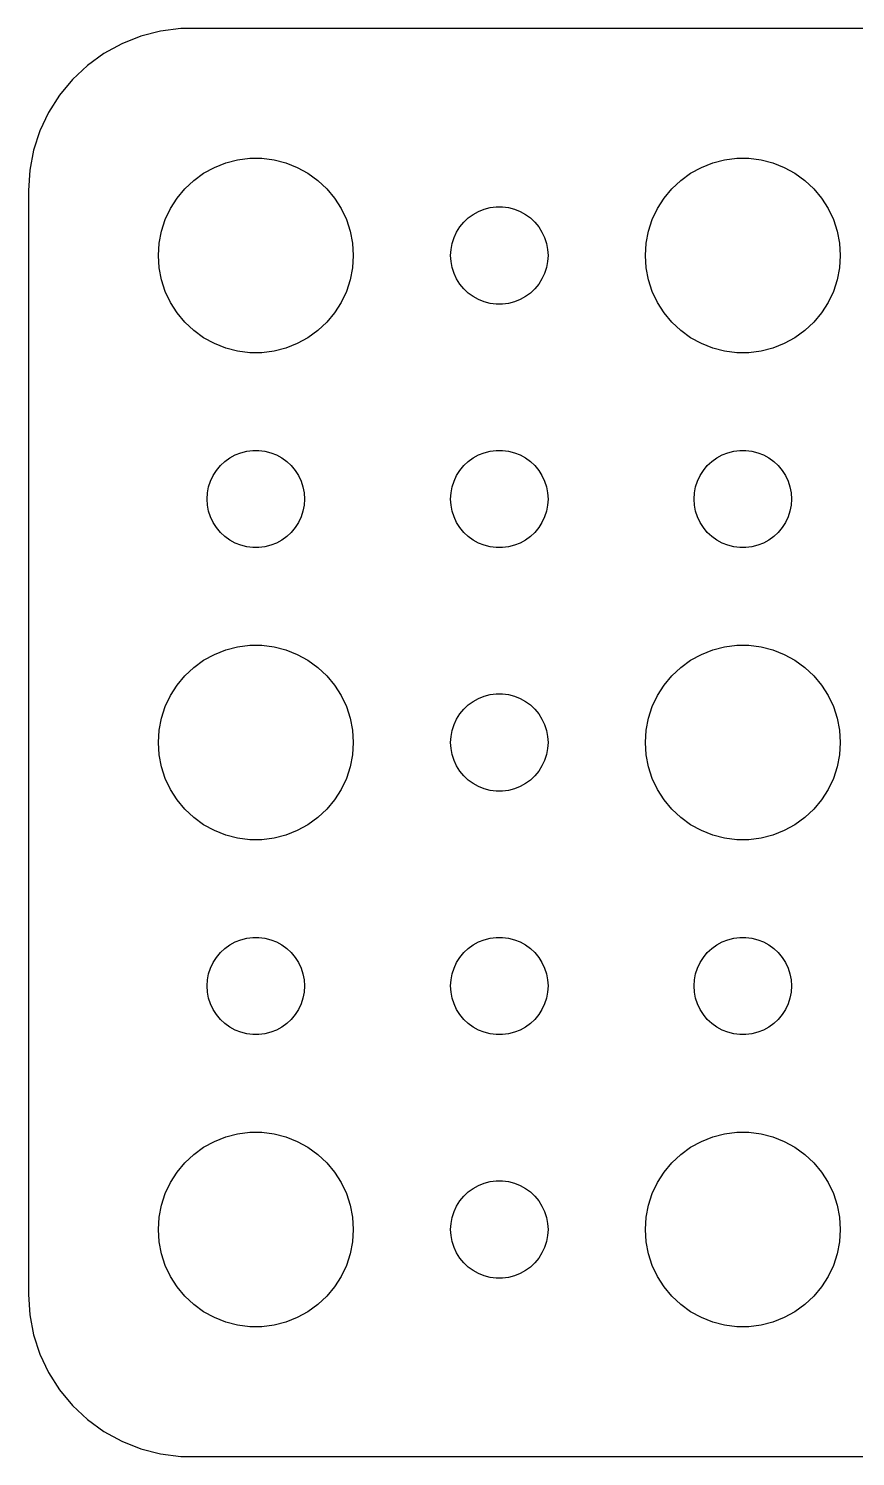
# Model space of a CAD drawing. Header units: metres. Extents: x -187 to 187, y -22 to 22.
# Drawn here: x -187 to -161.53, y -21.99 to 21.99 of the extents above; entities that cross this region are included whole.
import ezdxf

# ---------------------------------------------------------------- set-up
doc = ezdxf.new("R2010")
doc.units = ezdxf.units.M

msp = doc.modelspace()

# ---------------------------------------------------------------- linework, layer by layer
for p, q in [((-182.314, 21.9901), (-182.937, 21.9114)), ((182.314, 21.9901), (-182.314, 21.9901)), ((-183.545, 21.7553), (-184.129, 21.5241)), ((-182.937, 21.9114), (-183.545, 21.7553)), ((-184.679, 21.2216), (-185.187, 20.8526)), ((-184.129, 21.5241), (-184.679, 21.2216)), ((-185.187, 20.8526), (-185.645, 20.4227)), ((-185.645, 20.4227), (-186.045, 19.9389)), ((-186.045, 19.9389), (-186.382, 19.4088)), ((-186.382, 19.4088), (-186.649, 18.8406)), ((-186.649, 18.8406), (-186.843, 18.2434)), ((-186.843, 18.2434), (-186.961, 17.6267)), ((-186.961, 17.6267), (-187, 17)), ((-181.607, 17.533), (-181.277, 17.7145)), ((-181.277, 17.7145), (-180.927, 17.8532)), ((-180.927, 17.8532), (-180.562, 17.9469)), ((-180.562, 17.9469), (-180.188, 17.9941)), ((-180.188, 17.9941), (-179.812, 17.9941)), ((-179.812, 17.9941), (-179.438, 17.9469)), ((-179.438, 17.9469), (-179.073, 17.8532)), ((-179.073, 17.8532), (-178.723, 17.7145)), ((-178.723, 17.7145), (-178.393, 17.533)), ((-166.607, 17.533), (-166.277, 17.7145)), ((-166.277, 17.7145), (-165.927, 17.8532)), ((-165.927, 17.8532), (-165.562, 17.9469)), ((-165.562, 17.9469), (-165.188, 17.9941)), ((-165.188, 17.9941), (-164.812, 17.9941)), ((-164.812, 17.9941), (-164.438, 17.9469)), ((-164.438, 17.9469), (-164.073, 17.8532)), ((-164.073, 17.8532), (-163.723, 17.7145)), ((-163.723, 17.7145), (-163.393, 17.533)), ((-182.187, 17.0536), (-181.912, 17.3115)), ((-181.912, 17.3115), (-181.607, 17.533)), ((-178.393, 17.533), (-178.088, 17.3115)), ((-178.088, 17.3115), (-177.813, 17.0536)), ((-167.187, 17.0536), (-166.912, 17.3115)), ((-166.912, 17.3115), (-166.607, 17.533)), ((-163.393, 17.533), (-163.088, 17.3115)), ((-163.088, 17.3115), (-162.813, 17.0536)), ((-187, 17), (-187, -17)), ((-182.629, 16.4453), (-182.427, 16.7634)), ((-182.427, 16.7634), (-182.187, 17.0536)), ((-177.813, 17.0536), (-177.573, 16.7634)), ((-177.573, 16.7634), (-177.371, 16.4453)), ((-167.629, 16.4453), (-167.427, 16.7634)), ((-167.427, 16.7634), (-167.187, 17.0536)), ((-162.813, 17.0536), (-162.573, 16.7634)), ((-162.573, 16.7634), (-162.371, 16.4453)), ((-182.789, 16.1044), (-182.629, 16.4453)), ((-177.371, 16.4453), (-177.211, 16.1044)), ((-173.304, 16.2665), (-173.139, 16.3572)), ((-173.139, 16.3572), (-172.964, 16.4266)), ((-172.964, 16.4266), (-172.781, 16.4734)), ((-172.781, 16.4734), (-172.594, 16.497)), ((-172.594, 16.497), (-172.406, 16.497)), ((-172.406, 16.497), (-172.219, 16.4734)), ((-172.219, 16.4734), (-172.036, 16.4266)), ((-172.036, 16.4266), (-171.861, 16.3572)), ((-171.861, 16.3572), (-171.696, 16.2665)), ((-167.789, 16.1044), (-167.629, 16.4453)), ((-162.371, 16.4453), (-162.211, 16.1044)), ((-182.906, 15.7461), (-182.789, 16.1044)), ((-177.211, 16.1044), (-177.094, 15.7461)), ((-173.814, 15.7226), (-173.714, 15.8817)), ((-173.714, 15.8817), (-173.593, 16.0268)), ((-173.593, 16.0268), (-173.456, 16.1558)), ((-173.456, 16.1558), (-173.304, 16.2665)), ((-171.696, 16.2665), (-171.544, 16.1558)), ((-171.544, 16.1558), (-171.407, 16.0268)), ((-171.407, 16.0268), (-171.286, 15.8817)), ((-171.286, 15.8817), (-171.186, 15.7226)), ((-167.906, 15.7461), (-167.789, 16.1044)), ((-162.211, 16.1044), (-162.094, 15.7461)), ((-182.976, 15.376), (-182.906, 15.7461)), ((-177.094, 15.7461), (-177.024, 15.376)), ((-173.953, 15.373), (-173.895, 15.5522)), ((-173.895, 15.5522), (-173.814, 15.7226)), ((-171.186, 15.7226), (-171.105, 15.5522)), ((-171.105, 15.5522), (-171.047, 15.373)), ((-167.976, 15.376), (-167.906, 15.7461)), ((-162.094, 15.7461), (-162.024, 15.376)), ((-183, 15), (-182.976, 15.376)), ((-182.976, 14.624), (-183, 15)), ((-177.024, 15.376), (-177, 15)), ((-177, 15), (-177.024, 14.624)), ((-174, 15), (-173.988, 15.188)), ((-173.988, 14.812), (-174, 15)), ((-173.988, 15.188), (-173.953, 15.373)), ((-171.047, 15.373), (-171.012, 15.188)), ((-171.012, 15.188), (-171, 15)), ((-171, 15), (-171.012, 14.812)), ((-168, 15), (-167.976, 15.376)), ((-167.976, 14.624), (-168, 15)), ((-162.024, 15.376), (-162, 15)), ((-162, 15), (-162.024, 14.624)), ((-182.906, 14.2539), (-182.976, 14.624)), ((-177.024, 14.624), (-177.094, 14.2539)), ((-173.953, 14.627), (-173.988, 14.812)), ((-173.895, 14.4478), (-173.953, 14.627)), ((-171.047, 14.627), (-171.105, 14.4478)), ((-171.012, 14.812), (-171.047, 14.627)), ((-167.906, 14.2539), (-167.976, 14.624)), ((-162.024, 14.624), (-162.094, 14.2539)), ((-182.789, 13.8956), (-182.906, 14.2539)), ((-177.094, 14.2539), (-177.211, 13.8956)), ((-173.814, 14.2774), (-173.895, 14.4478)), ((-173.714, 14.1183), (-173.814, 14.2774)), ((-173.593, 13.9732), (-173.714, 14.1183)), ((-171.286, 14.1183), (-171.407, 13.9732)), ((-171.186, 14.2774), (-171.286, 14.1183)), ((-171.105, 14.4478), (-171.186, 14.2774)), ((-167.789, 13.8956), (-167.906, 14.2539)), ((-162.094, 14.2539), (-162.211, 13.8956)), ((-182.629, 13.5547), (-182.789, 13.8956)), ((-177.211, 13.8956), (-177.371, 13.5547)), ((-173.456, 13.8442), (-173.593, 13.9732)), ((-173.304, 13.7335), (-173.456, 13.8442)), ((-173.139, 13.6427), (-173.304, 13.7335)), ((-172.964, 13.5734), (-173.139, 13.6427)), ((-171.861, 13.6427), (-172.036, 13.5734)), ((-171.696, 13.7335), (-171.861, 13.6427)), ((-171.544, 13.8442), (-171.696, 13.7335)), ((-171.407, 13.9732), (-171.544, 13.8442)), ((-167.629, 13.5547), (-167.789, 13.8956)), ((-162.211, 13.8956), (-162.371, 13.5547)), ((-182.427, 13.2366), (-182.629, 13.5547)), ((-182.187, 12.9464), (-182.427, 13.2366)), ((-177.573, 13.2366), (-177.813, 12.9464)), ((-177.371, 13.5547), (-177.573, 13.2366)), ((-172.781, 13.5266), (-172.964, 13.5734)), ((-172.594, 13.5029), (-172.781, 13.5266)), ((-172.406, 13.5029), (-172.594, 13.5029)), ((-172.219, 13.5266), (-172.406, 13.5029)), ((-172.036, 13.5734), (-172.219, 13.5266)), ((-167.427, 13.2366), (-167.629, 13.5547)), ((-167.187, 12.9464), (-167.427, 13.2366)), ((-162.573, 13.2366), (-162.813, 12.9464)), ((-162.371, 13.5547), (-162.573, 13.2366)), ((-181.912, 12.6884), (-182.187, 12.9464)), ((-177.813, 12.9464), (-178.088, 12.6884)), ((-166.912, 12.6884), (-167.187, 12.9464)), ((-162.813, 12.9464), (-163.088, 12.6884)), ((-181.607, 12.467), (-181.912, 12.6884)), ((-181.277, 12.2855), (-181.607, 12.467)), ((-178.393, 12.467), (-178.723, 12.2855)), ((-178.088, 12.6884), (-178.393, 12.467)), ((-166.607, 12.467), (-166.912, 12.6884)), ((-166.277, 12.2855), (-166.607, 12.467)), ((-163.393, 12.467), (-163.723, 12.2855)), ((-163.088, 12.6884), (-163.393, 12.467)), ((-180.927, 12.1468), (-181.277, 12.2855)), ((-180.562, 12.0531), (-180.927, 12.1468)), ((-180.188, 12.0059), (-180.562, 12.0531)), ((-179.812, 12.0059), (-180.188, 12.0059)), ((-179.438, 12.0531), (-179.812, 12.0059)), ((-179.073, 12.1468), (-179.438, 12.0531)), ((-178.723, 12.2855), (-179.073, 12.1468)), ((-165.927, 12.1468), (-166.277, 12.2855)), ((-165.562, 12.0531), (-165.927, 12.1468)), ((-165.188, 12.0059), (-165.562, 12.0531)), ((-164.812, 12.0059), (-165.188, 12.0059)), ((-164.438, 12.0531), (-164.812, 12.0059)), ((-164.073, 12.1468), (-164.438, 12.0531)), ((-163.723, 12.2855), (-164.073, 12.1468)), ((-180.804, 8.76648), (-180.639, 8.85724)), ((-180.639, 8.85724), (-180.464, 8.92657)), ((-180.464, 8.92657), (-180.281, 8.97342)), ((-180.281, 8.97342), (-180.094, 8.99704)), ((-180.094, 8.99704), (-179.906, 8.99704)), ((-179.906, 8.99704), (-179.719, 8.97342)), ((-179.719, 8.97342), (-179.536, 8.92657)), ((-179.536, 8.92657), (-179.361, 8.85724)), ((-179.361, 8.85724), (-179.196, 8.76648)), ((-173.304, 8.76648), (-173.139, 8.85724)), ((-173.139, 8.85724), (-172.964, 8.92657)), ((-172.964, 8.92657), (-172.781, 8.97342)), ((-172.781, 8.97342), (-172.594, 8.99704)), ((-172.594, 8.99704), (-172.406, 8.99704)), ((-172.406, 8.99704), (-172.219, 8.97342)), ((-172.219, 8.97342), (-172.036, 8.92657)), ((-172.036, 8.92657), (-171.861, 8.85724)), ((-171.861, 8.85724), (-171.696, 8.76648)), ((-165.804, 8.76648), (-165.639, 8.85724)), ((-165.639, 8.85724), (-165.464, 8.92657)), ((-165.464, 8.92657), (-165.281, 8.97342)), ((-165.281, 8.97342), (-165.094, 8.99704)), ((-165.094, 8.99704), (-164.906, 8.99704)), ((-164.906, 8.99704), (-164.719, 8.97342)), ((-164.719, 8.97342), (-164.536, 8.92657)), ((-164.536, 8.92657), (-164.361, 8.85724)), ((-164.361, 8.85724), (-164.196, 8.76648)), ((-181.314, 8.22263), (-181.214, 8.38167)), ((-181.214, 8.38167), (-181.093, 8.52681)), ((-181.093, 8.52681), (-180.956, 8.65576)), ((-180.956, 8.65576), (-180.804, 8.76648)), ((-179.196, 8.76648), (-179.044, 8.65576)), ((-179.044, 8.65576), (-178.907, 8.52681)), ((-178.907, 8.52681), (-178.786, 8.38167)), ((-178.786, 8.38167), (-178.686, 8.22263)), ((-173.814, 8.22263), (-173.714, 8.38167)), ((-173.714, 8.38167), (-173.593, 8.52681)), ((-173.593, 8.52681), (-173.456, 8.65576)), ((-173.456, 8.65576), (-173.304, 8.76648)), ((-171.696, 8.76648), (-171.544, 8.65576)), ((-171.544, 8.65576), (-171.407, 8.52681)), ((-171.407, 8.52681), (-171.286, 8.38167)), ((-171.286, 8.38167), (-171.186, 8.22263)), ((-166.314, 8.22263), (-166.214, 8.38167)), ((-166.214, 8.38167), (-166.093, 8.52681)), ((-166.093, 8.52681), (-165.956, 8.65576)), ((-165.956, 8.65576), (-165.804, 8.76648)), ((-164.196, 8.76648), (-164.044, 8.65576)), ((-164.044, 8.65576), (-163.907, 8.52681)), ((-163.907, 8.52681), (-163.786, 8.38167)), ((-163.786, 8.38167), (-163.686, 8.22263)), ((-181.453, 7.87303), (-181.395, 8.05219)), ((-181.395, 8.05219), (-181.314, 8.22263)), ((-178.686, 8.22263), (-178.605, 8.05219)), ((-178.605, 8.05219), (-178.547, 7.87303)), ((-173.953, 7.87303), (-173.895, 8.05219)), ((-173.895, 8.05219), (-173.814, 8.22263)), ((-171.186, 8.22263), (-171.105, 8.05219)), ((-171.105, 8.05219), (-171.047, 7.87303)), ((-166.453, 7.87303), (-166.395, 8.05219)), ((-166.395, 8.05219), (-166.314, 8.22263)), ((-163.686, 8.22263), (-163.605, 8.05219)), ((-163.605, 8.05219), (-163.547, 7.87303)), ((-181.5, 7.5), (-181.488, 7.68799)), ((-181.488, 7.312), (-181.5, 7.5)), ((-181.488, 7.68799), (-181.453, 7.87303)), ((-178.547, 7.87303), (-178.512, 7.68799)), ((-178.512, 7.68799), (-178.5, 7.5)), ((-178.5, 7.5), (-178.512, 7.312)), ((-174, 7.5), (-173.988, 7.68799)), ((-173.988, 7.312), (-174, 7.5)), ((-173.988, 7.68799), (-173.953, 7.87303)), ((-171.047, 7.87303), (-171.012, 7.68799)), ((-171.012, 7.68799), (-171, 7.5)), ((-171, 7.5), (-171.012, 7.312)), ((-166.5, 7.5), (-166.488, 7.68799)), ((-166.488, 7.312), (-166.5, 7.5)), ((-166.488, 7.68799), (-166.453, 7.87303)), ((-163.547, 7.87303), (-163.512, 7.68799)), ((-163.512, 7.68799), (-163.5, 7.5)), ((-163.5, 7.5), (-163.512, 7.312)), ((-181.453, 7.12695), (-181.488, 7.312)), ((-181.395, 6.9478), (-181.453, 7.12695)), ((-178.547, 7.12695), (-178.605, 6.9478)), ((-178.512, 7.312), (-178.547, 7.12695)), ((-173.953, 7.12695), (-173.988, 7.312)), ((-173.895, 6.9478), (-173.953, 7.12695)), ((-171.047, 7.12695), (-171.105, 6.9478)), ((-171.012, 7.312), (-171.047, 7.12695)), ((-166.453, 7.12695), (-166.488, 7.312)), ((-166.395, 6.9478), (-166.453, 7.12695)), ((-163.547, 7.12695), (-163.605, 6.9478)), ((-163.512, 7.312), (-163.547, 7.12695)), ((-181.314, 6.77736), (-181.395, 6.9478)), ((-181.214, 6.61832), (-181.314, 6.77736)), ((-181.093, 6.47318), (-181.214, 6.61832)), ((-178.786, 6.61832), (-178.907, 6.47318)), ((-178.686, 6.77736), (-178.786, 6.61832)), ((-178.605, 6.9478), (-178.686, 6.77736)), ((-173.814, 6.77736), (-173.895, 6.9478)), ((-173.714, 6.61832), (-173.814, 6.77736)), ((-173.593, 6.47318), (-173.714, 6.61832)), ((-171.286, 6.61832), (-171.407, 6.47318)), ((-171.186, 6.77736), (-171.286, 6.61832)), ((-171.105, 6.9478), (-171.186, 6.77736)), ((-166.314, 6.77736), (-166.395, 6.9478)), ((-166.214, 6.61832), (-166.314, 6.77736)), ((-166.093, 6.47318), (-166.214, 6.61832)), ((-163.786, 6.61832), (-163.907, 6.47318)), ((-163.686, 6.77736), (-163.786, 6.61832)), ((-163.605, 6.9478), (-163.686, 6.77736)), ((-180.956, 6.34422), (-181.093, 6.47318)), ((-180.804, 6.23351), (-180.956, 6.34422)), ((-180.639, 6.14275), (-180.804, 6.23351)), ((-179.196, 6.23351), (-179.361, 6.14275)), ((-179.044, 6.34422), (-179.196, 6.23351)), ((-178.907, 6.47318), (-179.044, 6.34422)), ((-173.456, 6.34422), (-173.593, 6.47318)), ((-173.304, 6.23351), (-173.456, 6.34422)), ((-173.139, 6.14275), (-173.304, 6.23351)), ((-171.696, 6.23351), (-171.861, 6.14275)), ((-171.544, 6.34422), (-171.696, 6.23351)), ((-171.407, 6.47318), (-171.544, 6.34422)), ((-165.956, 6.34422), (-166.093, 6.47318)), ((-165.804, 6.23351), (-165.956, 6.34422)), ((-165.639, 6.14275), (-165.804, 6.23351)), ((-164.196, 6.23351), (-164.361, 6.14275)), ((-164.044, 6.34422), (-164.196, 6.23351)), ((-163.907, 6.47318), (-164.044, 6.34422)), ((-180.464, 6.07341), (-180.639, 6.14275)), ((-180.281, 6.02657), (-180.464, 6.07341)), ((-180.094, 6.00294), (-180.281, 6.02657)), ((-179.906, 6.00294), (-180.094, 6.00294)), ((-179.719, 6.02657), (-179.906, 6.00294)), ((-179.536, 6.07341), (-179.719, 6.02657)), ((-179.361, 6.14275), (-179.536, 6.07341)), ((-172.964, 6.07341), (-173.139, 6.14275)), ((-172.781, 6.02657), (-172.964, 6.07341)), ((-172.594, 6.00294), (-172.781, 6.02657)), ((-172.406, 6.00294), (-172.594, 6.00294)), ((-172.219, 6.02657), (-172.406, 6.00294)), ((-172.036, 6.07341), (-172.219, 6.02657)), ((-171.861, 6.14275), (-172.036, 6.07341)), ((-165.464, 6.07341), (-165.639, 6.14275)), ((-165.281, 6.02657), (-165.464, 6.07341)), ((-165.094, 6.00294), (-165.281, 6.02657)), ((-164.906, 6.00294), (-165.094, 6.00294)), ((-164.719, 6.02657), (-164.906, 6.00294)), ((-164.536, 6.07341), (-164.719, 6.02657)), ((-164.361, 6.14275), (-164.536, 6.07341)), ((-181.607, 2.53297), (-181.277, 2.71448)), ((-181.277, 2.71448), (-180.927, 2.85316)), ((-180.927, 2.85316), (-180.562, 2.94685)), ((-180.562, 2.94685), (-180.188, 2.99408)), ((-180.188, 2.99408), (-179.812, 2.99408)), ((-179.812, 2.99408), (-179.438, 2.94685)), ((-179.438, 2.94685), (-179.073, 2.85316)), ((-179.073, 2.85316), (-178.723, 2.71448)), ((-178.723, 2.71448), (-178.393, 2.53297)), ((-166.607, 2.53297), (-166.277, 2.71448)), ((-166.277, 2.71448), (-165.927, 2.85316)), ((-165.927, 2.85316), (-165.562, 2.94685)), ((-165.562, 2.94685), (-165.188, 2.99408)), ((-165.188, 2.99408), (-164.812, 2.99408)), ((-164.812, 2.99408), (-164.438, 2.94685)), ((-164.438, 2.94685), (-164.073, 2.85316)), ((-164.073, 2.85316), (-163.723, 2.71448)), ((-163.723, 2.71448), (-163.393, 2.53297)), ((-182.187, 2.05363), (-181.912, 2.31154)), ((-181.912, 2.31154), (-181.607, 2.53297)), ((-178.393, 2.53297), (-178.088, 2.31154)), ((-178.088, 2.31154), (-177.813, 2.05363)), ((-167.187, 2.05363), (-166.912, 2.31154)), ((-166.912, 2.31154), (-166.607, 2.53297)), ((-163.393, 2.53297), (-163.088, 2.31154)), ((-163.088, 2.31154), (-162.813, 2.05363)), ((-182.629, 1.44525), (-182.427, 1.76335)), ((-182.427, 1.76335), (-182.187, 2.05363)), ((-177.813, 2.05363), (-177.573, 1.76335)), ((-177.573, 1.76335), (-177.371, 1.44525)), ((-167.629, 1.44525), (-167.427, 1.76335)), ((-167.427, 1.76335), (-167.187, 2.05363)), ((-162.813, 2.05363), (-162.573, 1.76335)), ((-162.573, 1.76335), (-162.371, 1.44525)), ((-182.789, 1.10437), (-182.629, 1.44525)), ((-177.371, 1.44525), (-177.211, 1.10437)), ((-173.304, 1.26648), (-173.139, 1.35724)), ((-173.139, 1.35724), (-172.964, 1.42657)), ((-172.964, 1.42657), (-172.781, 1.47342)), ((-172.781, 1.47342), (-172.594, 1.49704)), ((-172.594, 1.49704), (-172.406, 1.49704)), ((-172.406, 1.49704), (-172.219, 1.47342)), ((-172.219, 1.47342), (-172.036, 1.42657)), ((-172.036, 1.42657), (-171.861, 1.35724)), ((-171.861, 1.35724), (-171.696, 1.26648)), ((-167.789, 1.10437), (-167.629, 1.44525)), ((-162.371, 1.44525), (-162.211, 1.10437)), ((-182.906, 0.746063), (-182.789, 1.10437)), ((-177.211, 1.10437), (-177.094, 0.746063)), ((-173.814, 0.722626), (-173.714, 0.881668)), ((-173.714, 0.881668), (-173.593, 1.02681)), ((-173.593, 1.02681), (-173.456, 1.15576)), ((-173.456, 1.15576), (-173.304, 1.26648)), ((-171.696, 1.26648), (-171.544, 1.15576)), ((-171.544, 1.15576), (-171.407, 1.02681)), ((-171.407, 1.02681), (-171.286, 0.881668)), ((-171.286, 0.881668), (-171.186, 0.722626)), ((-167.906, 0.746063), (-167.789, 1.10437)), ((-162.211, 1.10437), (-162.094, 0.746063)), ((-182.976, 0.375992), (-182.906, 0.746063)), ((-177.094, 0.746063), (-177.024, 0.375992)), ((-173.953, 0.373032), (-173.895, 0.552185)), ((-173.895, 0.552185), (-173.814, 0.722626)), ((-171.186, 0.722626), (-171.105, 0.552185)), ((-171.105, 0.552185), (-171.047, 0.373032)), ((-167.976, 0.375992), (-167.906, 0.746063)), ((-162.094, 0.746063), (-162.024, 0.375992)), ((-183, 0), (-182.976, 0.375992)), ((-182.976, -0.375992), (-183, 0)), ((-177.024, 0.375992), (-177, 0)), ((-177, 0), (-177.024, -0.375992)), ((-174, 0), (-173.988, 0.187988)), ((-173.988, -0.187988), (-174, 0)), ((-173.988, 0.187988), (-173.953, 0.373032)), ((-171.047, 0.373032), (-171.012, 0.187988)), ((-171.012, 0.187988), (-171, 0)), ((-171, 0), (-171.012, -0.187988)), ((-168, 0), (-167.976, 0.375992)), ((-167.976, -0.375992), (-168, 0)), ((-162.024, 0.375992), (-162, 0)), ((-162, 0), (-162.024, -0.375992)), ((-182.906, -0.746063), (-182.976, -0.375992)), ((-177.024, -0.375992), (-177.094, -0.746063)), ((-173.953, -0.373032), (-173.988, -0.187988)), ((-173.895, -0.552185), (-173.953, -0.373032)), ((-171.047, -0.373032), (-171.105, -0.552185)), ((-171.012, -0.187988), (-171.047, -0.373032)), ((-167.906, -0.746063), (-167.976, -0.375992)), ((-162.024, -0.375992), (-162.094, -0.746063)), ((-182.789, -1.10437), (-182.906, -0.746063)), ((-177.094, -0.746063), (-177.211, -1.10437)), ((-173.814, -0.722626), (-173.895, -0.552185)), ((-173.714, -0.881668), (-173.814, -0.722626)), ((-171.186, -0.722626), (-171.286, -0.881668)), ((-171.105, -0.552185), (-171.186, -0.722626)), ((-167.789, -1.10437), (-167.906, -0.746063)), ((-162.094, -0.746063), (-162.211, -1.10437)), ((-182.629, -1.44525), (-182.789, -1.10437)), ((-177.211, -1.10437), (-177.371, -1.44525)), ((-173.593, -1.02681), (-173.714, -0.881668)), ((-173.456, -1.15576), (-173.593, -1.02681)), ((-173.304, -1.26648), (-173.456, -1.15576)), ((-173.139, -1.35724), (-173.304, -1.26648)), ((-171.696, -1.26648), (-171.861, -1.35724)), ((-171.544, -1.15576), (-171.696, -1.26648)), ((-171.407, -1.02681), (-171.544, -1.15576)), ((-171.286, -0.881668), (-171.407, -1.02681)), ((-167.629, -1.44525), (-167.789, -1.10437)), ((-162.211, -1.10437), (-162.371, -1.44525)), ((-182.427, -1.76335), (-182.629, -1.44525)), ((-177.371, -1.44525), (-177.573, -1.76335)), ((-172.964, -1.42657), (-173.139, -1.35724)), ((-172.781, -1.47342), (-172.964, -1.42657)), ((-172.594, -1.49704), (-172.781, -1.47342)), ((-172.406, -1.49704), (-172.594, -1.49704)), ((-172.219, -1.47342), (-172.406, -1.49704)), ((-172.036, -1.42657), (-172.219, -1.47342)), ((-171.861, -1.35724), (-172.036, -1.42657)), ((-167.427, -1.76335), (-167.629, -1.44525)), ((-162.371, -1.44525), (-162.573, -1.76335)), ((-182.187, -2.05363), (-182.427, -1.76335)), ((-181.912, -2.31154), (-182.187, -2.05363)), ((-177.813, -2.05363), (-178.088, -2.31154)), ((-177.573, -1.76335), (-177.813, -2.05363)), ((-167.187, -2.05363), (-167.427, -1.76335)), ((-166.912, -2.31154), (-167.187, -2.05363)), ((-162.813, -2.05363), (-163.088, -2.31154)), ((-162.573, -1.76335), (-162.813, -2.05363)), ((-181.607, -2.53297), (-181.912, -2.31154)), ((-181.277, -2.71448), (-181.607, -2.53297)), ((-178.393, -2.53297), (-178.723, -2.71448)), ((-178.088, -2.31154), (-178.393, -2.53297)), ((-166.607, -2.53297), (-166.912, -2.31154)), ((-166.277, -2.71448), (-166.607, -2.53297)), ((-163.393, -2.53297), (-163.723, -2.71448)), ((-163.088, -2.31154), (-163.393, -2.53297)), ((-180.927, -2.85316), (-181.277, -2.71448)), ((-180.562, -2.94685), (-180.927, -2.85316)), ((-180.188, -2.99408), (-180.562, -2.94685)), ((-179.812, -2.99408), (-180.188, -2.99408)), ((-179.438, -2.94685), (-179.812, -2.99408)), ((-179.073, -2.85316), (-179.438, -2.94685)), ((-178.723, -2.71448), (-179.073, -2.85316)), ((-165.927, -2.85316), (-166.277, -2.71448)), ((-165.562, -2.94685), (-165.927, -2.85316)), ((-165.188, -2.99408), (-165.562, -2.94685)), ((-164.812, -2.99408), (-165.188, -2.99408)), ((-164.438, -2.94685), (-164.812, -2.99408)), ((-164.073, -2.85316), (-164.438, -2.94685)), ((-163.723, -2.71448), (-164.073, -2.85316)), ((-180.804, -6.23351), (-180.639, -6.14275)), ((-180.639, -6.14275), (-180.464, -6.07341)), ((-180.464, -6.07341), (-180.281, -6.02657)), ((-180.281, -6.02657), (-180.094, -6.00294)), ((-180.094, -6.00294), (-179.906, -6.00294)), ((-179.906, -6.00294), (-179.719, -6.02657)), ((-179.719, -6.02657), (-179.536, -6.07341)), ((-179.536, -6.07341), (-179.361, -6.14275)), ((-179.361, -6.14275), (-179.196, -6.23351)), ((-173.304, -6.23351), (-173.139, -6.14275)), ((-173.139, -6.14275), (-172.964, -6.07341)), ((-172.964, -6.07341), (-172.781, -6.02657)), ((-172.781, -6.02657), (-172.594, -6.00294)), ((-172.594, -6.00294), (-172.406, -6.00294)), ((-172.406, -6.00294), (-172.219, -6.02657)), ((-172.219, -6.02657), (-172.036, -6.07341)), ((-172.036, -6.07341), (-171.861, -6.14275)), ((-171.861, -6.14275), (-171.696, -6.23351)), ((-165.804, -6.23351), (-165.639, -6.14275)), ((-165.639, -6.14275), (-165.464, -6.07341)), ((-165.464, -6.07341), (-165.281, -6.02657)), ((-165.281, -6.02657), (-165.094, -6.00294)), ((-165.094, -6.00294), (-164.906, -6.00294)), ((-164.906, -6.00294), (-164.719, -6.02657)), ((-164.719, -6.02657), (-164.536, -6.07341)), ((-164.536, -6.07341), (-164.361, -6.14275)), ((-164.361, -6.14275), (-164.196, -6.23351)), ((-181.214, -6.61832), (-181.093, -6.47318)), ((-181.093, -6.47318), (-180.956, -6.34422)), ((-180.956, -6.34422), (-180.804, -6.23351)), ((-179.196, -6.23351), (-179.044, -6.34422)), ((-179.044, -6.34422), (-178.907, -6.47318)), ((-178.907, -6.47318), (-178.786, -6.61832)), ((-173.714, -6.61832), (-173.593, -6.47318)), ((-173.593, -6.47318), (-173.456, -6.34422)), ((-173.456, -6.34422), (-173.304, -6.23351)), ((-171.696, -6.23351), (-171.544, -6.34422)), ((-171.544, -6.34422), (-171.407, -6.47318)), ((-171.407, -6.47318), (-171.286, -6.61832)), ((-166.214, -6.61832), (-166.093, -6.47318)), ((-166.093, -6.47318), (-165.956, -6.34422)), ((-165.956, -6.34422), (-165.804, -6.23351)), ((-164.196, -6.23351), (-164.044, -6.34422)), ((-164.044, -6.34422), (-163.907, -6.47318)), ((-163.907, -6.47318), (-163.786, -6.61832)), ((-181.453, -7.12695), (-181.395, -6.9478)), ((-181.395, -6.9478), (-181.314, -6.77736)), ((-181.314, -6.77736), (-181.214, -6.61832)), ((-178.786, -6.61832), (-178.686, -6.77736)), ((-178.686, -6.77736), (-178.605, -6.9478)), ((-178.605, -6.9478), (-178.547, -7.12695)), ((-173.953, -7.12695), (-173.895, -6.9478)), ((-173.895, -6.9478), (-173.814, -6.77736)), ((-173.814, -6.77736), (-173.714, -6.61832)), ((-171.286, -6.61832), (-171.186, -6.77736)), ((-171.186, -6.77736), (-171.105, -6.9478)), ((-171.105, -6.9478), (-171.047, -7.12695)), ((-166.453, -7.12695), (-166.395, -6.9478)), ((-166.395, -6.9478), (-166.314, -6.77736)), ((-166.314, -6.77736), (-166.214, -6.61832)), ((-163.786, -6.61832), (-163.686, -6.77736)), ((-163.686, -6.77736), (-163.605, -6.9478)), ((-163.605, -6.9478), (-163.547, -7.12695)), ((-181.5, -7.5), (-181.488, -7.312)), ((-181.488, -7.312), (-181.453, -7.12695)), ((-178.547, -7.12695), (-178.512, -7.312)), ((-178.512, -7.312), (-178.5, -7.5)), ((-174, -7.5), (-173.988, -7.312)), ((-173.988, -7.312), (-173.953, -7.12695)), ((-171.047, -7.12695), (-171.012, -7.312)), ((-171.012, -7.312), (-171, -7.5)), ((-166.5, -7.5), (-166.488, -7.312)), ((-166.488, -7.312), (-166.453, -7.12695)), ((-163.547, -7.12695), (-163.512, -7.312)), ((-163.512, -7.312), (-163.5, -7.5)), ((-181.488, -7.68799), (-181.5, -7.5)), ((-181.453, -7.87303), (-181.488, -7.68799)), ((-181.395, -8.05219), (-181.453, -7.87303)), ((-178.547, -7.87303), (-178.605, -8.05219)), ((-178.512, -7.68799), (-178.547, -7.87303)), ((-178.5, -7.5), (-178.512, -7.68799)), ((-173.988, -7.68799), (-174, -7.5)), ((-173.953, -7.87303), (-173.988, -7.68799)), ((-173.895, -8.05219), (-173.953, -7.87303)), ((-171.047, -7.87303), (-171.105, -8.05219)), ((-171.012, -7.68799), (-171.047, -7.87303)), ((-171, -7.5), (-171.012, -7.68799)), ((-166.488, -7.68799), (-166.5, -7.5)), ((-166.453, -7.87303), (-166.488, -7.68799)), ((-166.395, -8.05219), (-166.453, -7.87303)), ((-163.547, -7.87303), (-163.605, -8.05219)), ((-163.512, -7.68799), (-163.547, -7.87303)), ((-163.5, -7.5), (-163.512, -7.68799)), ((-181.314, -8.22263), (-181.395, -8.05219)), ((-181.214, -8.38167), (-181.314, -8.22263)), ((-178.686, -8.22263), (-178.786, -8.38167)), ((-178.605, -8.05219), (-178.686, -8.22263)), ((-173.814, -8.22263), (-173.895, -8.05219)), ((-173.714, -8.38167), (-173.814, -8.22263)), ((-171.186, -8.22263), (-171.286, -8.38167)), ((-171.105, -8.05219), (-171.186, -8.22263)), ((-166.314, -8.22263), (-166.395, -8.05219)), ((-166.214, -8.38167), (-166.314, -8.22263)), ((-163.686, -8.22263), (-163.786, -8.38167)), ((-163.605, -8.05219), (-163.686, -8.22263)), ((-181.093, -8.52681), (-181.214, -8.38167)), ((-180.956, -8.65576), (-181.093, -8.52681)), ((-180.804, -8.76648), (-180.956, -8.65576)), ((-180.639, -8.85724), (-180.804, -8.76648)), ((-179.196, -8.76648), (-179.361, -8.85724)), ((-179.044, -8.65576), (-179.196, -8.76648)), ((-178.907, -8.52681), (-179.044, -8.65576)), ((-178.786, -8.38167), (-178.907, -8.52681)), ((-173.593, -8.52681), (-173.714, -8.38167)), ((-173.456, -8.65576), (-173.593, -8.52681)), ((-173.304, -8.76648), (-173.456, -8.65576)), ((-173.139, -8.85724), (-173.304, -8.76648)), ((-171.696, -8.76648), (-171.861, -8.85724)), ((-171.544, -8.65576), (-171.696, -8.76648)), ((-171.407, -8.52681), (-171.544, -8.65576)), ((-171.286, -8.38167), (-171.407, -8.52681)), ((-166.093, -8.52681), (-166.214, -8.38167)), ((-165.956, -8.65576), (-166.093, -8.52681)), ((-165.804, -8.76648), (-165.956, -8.65576)), ((-165.639, -8.85724), (-165.804, -8.76648)), ((-164.196, -8.76648), (-164.361, -8.85724)), ((-164.044, -8.65576), (-164.196, -8.76648)), ((-163.907, -8.52681), (-164.044, -8.65576)), ((-163.786, -8.38167), (-163.907, -8.52681)), ((-180.464, -8.92657), (-180.639, -8.85724)), ((-180.281, -8.97342), (-180.464, -8.92657)), ((-180.094, -8.99704), (-180.281, -8.97342)), ((-179.906, -8.99704), (-180.094, -8.99704)), ((-179.719, -8.97342), (-179.906, -8.99704)), ((-179.536, -8.92657), (-179.719, -8.97342)), ((-179.361, -8.85724), (-179.536, -8.92657)), ((-172.964, -8.92657), (-173.139, -8.85724)), ((-172.781, -8.97342), (-172.964, -8.92657)), ((-172.594, -8.99704), (-172.781, -8.97342)), ((-172.406, -8.99704), (-172.594, -8.99704)), ((-172.219, -8.97342), (-172.406, -8.99704)), ((-172.036, -8.92657), (-172.219, -8.97342)), ((-171.861, -8.85724), (-172.036, -8.92657)), ((-165.464, -8.92657), (-165.639, -8.85724)), ((-165.281, -8.97342), (-165.464, -8.92657)), ((-165.094, -8.99704), (-165.281, -8.97342)), ((-164.906, -8.99704), (-165.094, -8.99704)), ((-164.719, -8.97342), (-164.906, -8.99704)), ((-164.536, -8.92657), (-164.719, -8.97342)), ((-164.361, -8.85724), (-164.536, -8.92657)), ((-181.607, -12.467), (-181.277, -12.2855)), ((-181.277, -12.2855), (-180.927, -12.1468)), ((-180.927, -12.1468), (-180.562, -12.0531)), ((-180.562, -12.0531), (-180.188, -12.0059)), ((-180.188, -12.0059), (-179.812, -12.0059)), ((-179.812, -12.0059), (-179.438, -12.0531)), ((-179.438, -12.0531), (-179.073, -12.1468)), ((-179.073, -12.1468), (-178.723, -12.2855)), ((-178.723, -12.2855), (-178.393, -12.467)), ((-166.607, -12.467), (-166.277, -12.2855)), ((-166.277, -12.2855), (-165.927, -12.1468)), ((-165.927, -12.1468), (-165.562, -12.0531)), ((-165.562, -12.0531), (-165.188, -12.0059)), ((-165.188, -12.0059), (-164.812, -12.0059)), ((-164.812, -12.0059), (-164.438, -12.0531)), ((-164.438, -12.0531), (-164.073, -12.1468)), ((-164.073, -12.1468), (-163.723, -12.2855)), ((-163.723, -12.2855), (-163.393, -12.467)), ((-182.187, -12.9464), (-181.912, -12.6884)), ((-181.912, -12.6884), (-181.607, -12.467)), ((-178.393, -12.467), (-178.088, -12.6884)), ((-178.088, -12.6884), (-177.813, -12.9464)), ((-167.187, -12.9464), (-166.912, -12.6884)), ((-166.912, -12.6884), (-166.607, -12.467)), ((-163.393, -12.467), (-163.088, -12.6884)), ((-163.088, -12.6884), (-162.813, -12.9464)), ((-182.427, -13.2366), (-182.187, -12.9464)), ((-177.813, -12.9464), (-177.573, -13.2366)), ((-167.427, -13.2366), (-167.187, -12.9464)), ((-162.813, -12.9464), (-162.573, -13.2366)), ((-182.789, -13.8956), (-182.629, -13.5547)), ((-182.629, -13.5547), (-182.427, -13.2366)), ((-177.573, -13.2366), (-177.371, -13.5547)), ((-177.371, -13.5547), (-177.211, -13.8956)), ((-173.139, -13.6427), (-172.964, -13.5734)), ((-172.964, -13.5734), (-172.781, -13.5266)), ((-172.781, -13.5266), (-172.594, -13.5029)), ((-172.594, -13.5029), (-172.406, -13.5029)), ((-172.406, -13.5029), (-172.219, -13.5266)), ((-172.219, -13.5266), (-172.036, -13.5734)), ((-172.036, -13.5734), (-171.861, -13.6427)), ((-167.789, -13.8956), (-167.629, -13.5547)), ((-167.629, -13.5547), (-167.427, -13.2366)), ((-162.573, -13.2366), (-162.371, -13.5547)), ((-162.371, -13.5547), (-162.211, -13.8956)), ((-182.906, -14.2539), (-182.789, -13.8956)), ((-177.211, -13.8956), (-177.094, -14.2539)), ((-173.714, -14.1183), (-173.593, -13.9732)), ((-173.593, -13.9732), (-173.456, -13.8442)), ((-173.456, -13.8442), (-173.304, -13.7335)), ((-173.304, -13.7335), (-173.139, -13.6427)), ((-171.861, -13.6427), (-171.696, -13.7335)), ((-171.696, -13.7335), (-171.544, -13.8442)), ((-171.544, -13.8442), (-171.407, -13.9732)), ((-171.407, -13.9732), (-171.286, -14.1183)), ((-167.906, -14.2539), (-167.789, -13.8956)), ((-162.211, -13.8956), (-162.094, -14.2539)), ((-182.976, -14.624), (-182.906, -14.2539)), ((-177.094, -14.2539), (-177.024, -14.624)), ((-173.953, -14.627), (-173.895, -14.4478)), ((-173.895, -14.4478), (-173.814, -14.2774)), ((-173.814, -14.2774), (-173.714, -14.1183)), ((-171.286, -14.1183), (-171.186, -14.2774)), ((-171.186, -14.2774), (-171.105, -14.4478)), ((-171.105, -14.4478), (-171.047, -14.627)), ((-167.976, -14.624), (-167.906, -14.2539)), ((-162.094, -14.2539), (-162.024, -14.624)), ((-183, -15), (-182.976, -14.624)), ((-177.024, -14.624), (-177, -15)), ((-174, -15), (-173.988, -14.812)), ((-173.988, -14.812), (-173.953, -14.627)), ((-171.047, -14.627), (-171.012, -14.812)), ((-171.012, -14.812), (-171, -15)), ((-168, -15), (-167.976, -14.624)), ((-162.024, -14.624), (-162, -15)), ((-182.976, -15.376), (-183, -15)), ((-182.906, -15.7461), (-182.976, -15.376)), ((-177.024, -15.376), (-177.094, -15.7461)), ((-177, -15), (-177.024, -15.376)), ((-173.988, -15.188), (-174, -15)), ((-173.953, -15.373), (-173.988, -15.188)), ((-173.895, -15.5522), (-173.953, -15.373)), ((-171.047, -15.373), (-171.105, -15.5522)), ((-171.012, -15.188), (-171.047, -15.373)), ((-171, -15), (-171.012, -15.188)), ((-167.976, -15.376), (-168, -15)), ((-167.906, -15.7461), (-167.976, -15.376)), ((-162.024, -15.376), (-162.094, -15.7461)), ((-162, -15), (-162.024, -15.376)), ((-182.789, -16.1044), (-182.906, -15.7461)), ((-177.094, -15.7461), (-177.211, -16.1044)), ((-173.814, -15.7226), (-173.895, -15.5522)), ((-173.714, -15.8817), (-173.814, -15.7226)), ((-171.186, -15.7226), (-171.286, -15.8817)), ((-171.105, -15.5522), (-171.186, -15.7226)), ((-167.789, -16.1044), (-167.906, -15.7461)), ((-162.094, -15.7461), (-162.211, -16.1044)), ((-182.629, -16.4453), (-182.789, -16.1044)), ((-177.211, -16.1044), (-177.371, -16.4453)), ((-173.593, -16.0268), (-173.714, -15.8817)), ((-173.456, -16.1558), (-173.593, -16.0268)), ((-173.304, -16.2665), (-173.456, -16.1558)), ((-173.139, -16.3572), (-173.304, -16.2665)), ((-171.696, -16.2665), (-171.861, -16.3572)), ((-171.544, -16.1558), (-171.696, -16.2665)), ((-171.407, -16.0268), (-171.544, -16.1558)), ((-171.286, -15.8817), (-171.407, -16.0268)), ((-167.629, -16.4453), (-167.789, -16.1044)), ((-162.211, -16.1044), (-162.371, -16.4453)), ((-182.427, -16.7634), (-182.629, -16.4453)), ((-177.371, -16.4453), (-177.573, -16.7634)), ((-172.964, -16.4266), (-173.139, -16.3572)), ((-172.781, -16.4734), (-172.964, -16.4266)), ((-172.594, -16.497), (-172.781, -16.4734)), ((-172.406, -16.497), (-172.594, -16.497)), ((-172.219, -16.4734), (-172.406, -16.497)), ((-172.036, -16.4266), (-172.219, -16.4734)), ((-171.861, -16.3572), (-172.036, -16.4266)), ((-167.427, -16.7634), (-167.629, -16.4453)), ((-162.371, -16.4453), (-162.573, -16.7634)), ((-187, -17), (-186.961, -17.6267)), ((-182.187, -17.0536), (-182.427, -16.7634)), ((-181.912, -17.3115), (-182.187, -17.0536)), ((-177.813, -17.0536), (-178.088, -17.3115)), ((-177.573, -16.7634), (-177.813, -17.0536)), ((-167.187, -17.0536), (-167.427, -16.7634)), ((-166.912, -17.3115), (-167.187, -17.0536)), ((-162.813, -17.0536), (-163.088, -17.3115)), ((-162.573, -16.7634), (-162.813, -17.0536)), ((-181.607, -17.533), (-181.912, -17.3115)), ((-181.277, -17.7145), (-181.607, -17.533)), ((-178.393, -17.533), (-178.723, -17.7145)), ((-178.088, -17.3115), (-178.393, -17.533)), ((-166.607, -17.533), (-166.912, -17.3115)), ((-166.277, -17.7145), (-166.607, -17.533)), ((-163.393, -17.533), (-163.723, -17.7145)), ((-163.088, -17.3115), (-163.393, -17.533)), ((-186.961, -17.6267), (-186.843, -18.2434)), ((-180.927, -17.8532), (-181.277, -17.7145)), ((-180.562, -17.9469), (-180.927, -17.8532)), ((-180.188, -17.9941), (-180.562, -17.9469)), ((-179.812, -17.9941), (-180.188, -17.9941)), ((-179.438, -17.9469), (-179.812, -17.9941)), ((-179.073, -17.8532), (-179.438, -17.9469)), ((-178.723, -17.7145), (-179.073, -17.8532)), ((-165.927, -17.8532), (-166.277, -17.7145)), ((-165.562, -17.9469), (-165.927, -17.8532)), ((-165.188, -17.9941), (-165.562, -17.9469)), ((-164.812, -17.9941), (-165.188, -17.9941)), ((-164.438, -17.9469), (-164.812, -17.9941)), ((-164.073, -17.8532), (-164.438, -17.9469)), ((-163.723, -17.7145), (-164.073, -17.8532)), ((-186.843, -18.2434), (-186.649, -18.8406)), ((-186.649, -18.8406), (-186.382, -19.4088)), ((-186.382, -19.4088), (-186.045, -19.9389)), ((-186.045, -19.9389), (-185.645, -20.4227)), ((-185.645, -20.4227), (-185.187, -20.8526)), ((-185.187, -20.8526), (-184.679, -21.2216)), ((-184.679, -21.2216), (-184.129, -21.5241)), ((-184.129, -21.5241), (-183.545, -21.7553)), ((-183.545, -21.7553), (-182.937, -21.9114)), ((-182.937, -21.9114), (-182.314, -21.9901)), ((-182.314, -21.9901), (182.314, -21.9901))]:
    msp.add_line(p, q)

doc.saveas('drawing.dxf')
